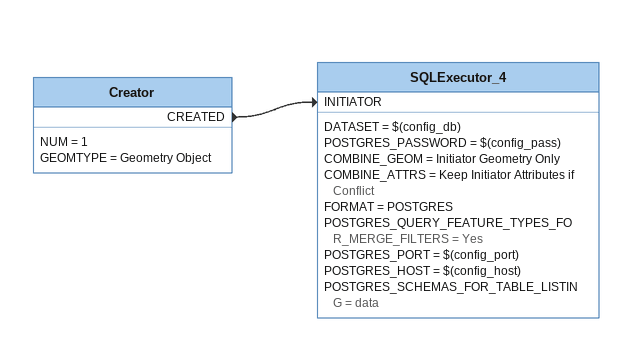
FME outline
Creator
    NUM = 1
    GEOMTYPE = Geometry Object
    CREATED -> SQLExecutor_4 [INITIATOR]
SQLExecutor_4
    DATASET = $(config_db)
    POSTGRES_PASSWORD = $(config_pass)
    COMBINE_GEOM = Initiator Geometry Only
    COMBINE_ATTRS = Keep Initiator Attributes if Conflict
    FORMAT = POSTGRES
    POSTGRES_QUERY_FEATURE_TYPES_FOR_MERGE_FILTERS = Yes
    POSTGRES_PORT = $(config_port)
    POSTGRES_HOST = $(config_host)
    POSTGRES_SCHEMAS_FOR_TABLE_LISTING = data
